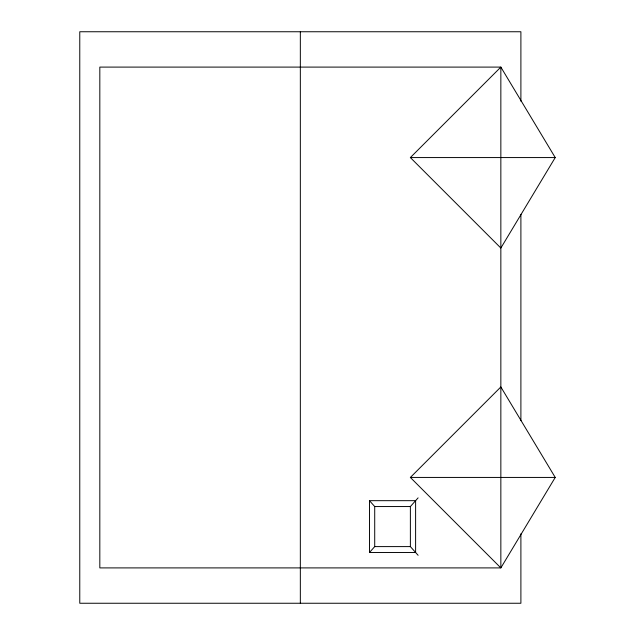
<?xml version="1.0" encoding="UTF-8"?>
<svg xmlns="http://www.w3.org/2000/svg" width="635" height="635" viewBox="0 0 635 635"><rect width="100%" height="100%" fill="white"/><g stroke="black" fill="none" stroke-linecap="round" stroke-linejoin="round"><path stroke-width="0.95" d="M555.228 157.567L500.848 248.039L410.369 157.567L500.848 67.096L555.228 157.567L410.369 157.567M555.228 477.433L500.848 567.904L99.822 567.904L99.822 67.096L500.848 67.096L500.848 567.904L410.369 477.433L500.848 386.961L555.228 477.433L410.369 477.433M369.483 552.482L374.713 546.6L374.713 506.547L369.483 500.674L415.608 500.674L415.608 552.482L369.483 552.482L369.483 500.674M418.108 555.292L410.377 546.6L410.377 506.547L418.108 497.864M374.713 506.547L410.377 506.547M374.713 546.6L410.377 546.6M520.898 101.203L520.898 31.75L79.772 31.75L79.772 603.25L520.898 603.25L520.898 533.797M520.898 214.312L520.898 420.688M300.339 31.75L300.339 603.25"/></g></svg>
